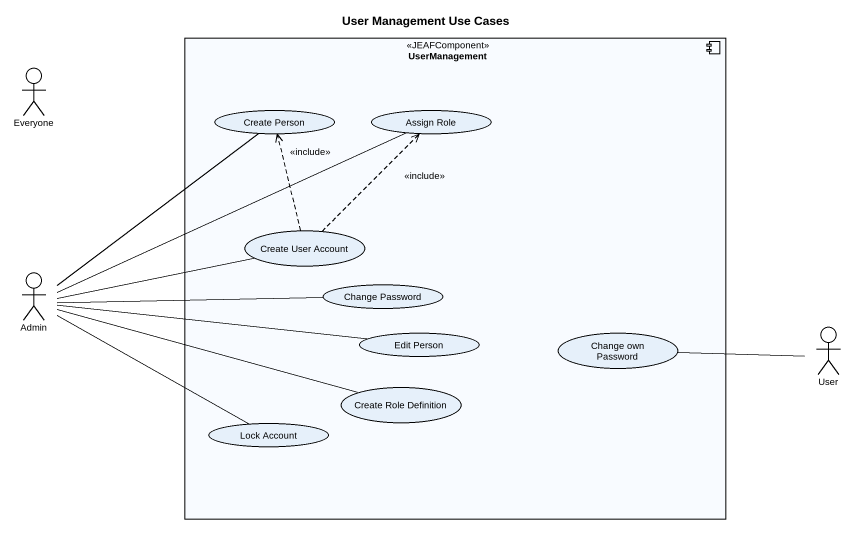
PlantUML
@startuml
title User Management Use Cases
actor Everyone
component UserManagement <<JEAFComponent>> {
  usecase "Create Person" as Create_Person
  usecase "Assign Role" as Assign_Role
  usecase "Create User Account" as Create_User_Account
  usecase "Change Password" as Change_Password
  usecase "Edit Person" as Edit_Person
  usecase "Change own Password" as Change_own_Password
  usecase "Create Role Definition" as Create_Role_Definition
  usecase "Lock Account" as Lock_Account
}
actor Admin
actor User
Create_User_Account .up.> Create_Person : <<include>>
Create_User_Account .up.> Assign_Role : <<include>>
Admin -up- Create_Person
Admin -right- Assign_Role
Admin -right- Create_User_Account
Admin -right- Change_Password
Admin -right- Edit_Person
Admin -right- Create_Role_Definition
Admin -right- Lock_Account
User -left- Change_own_Password
@enduml
